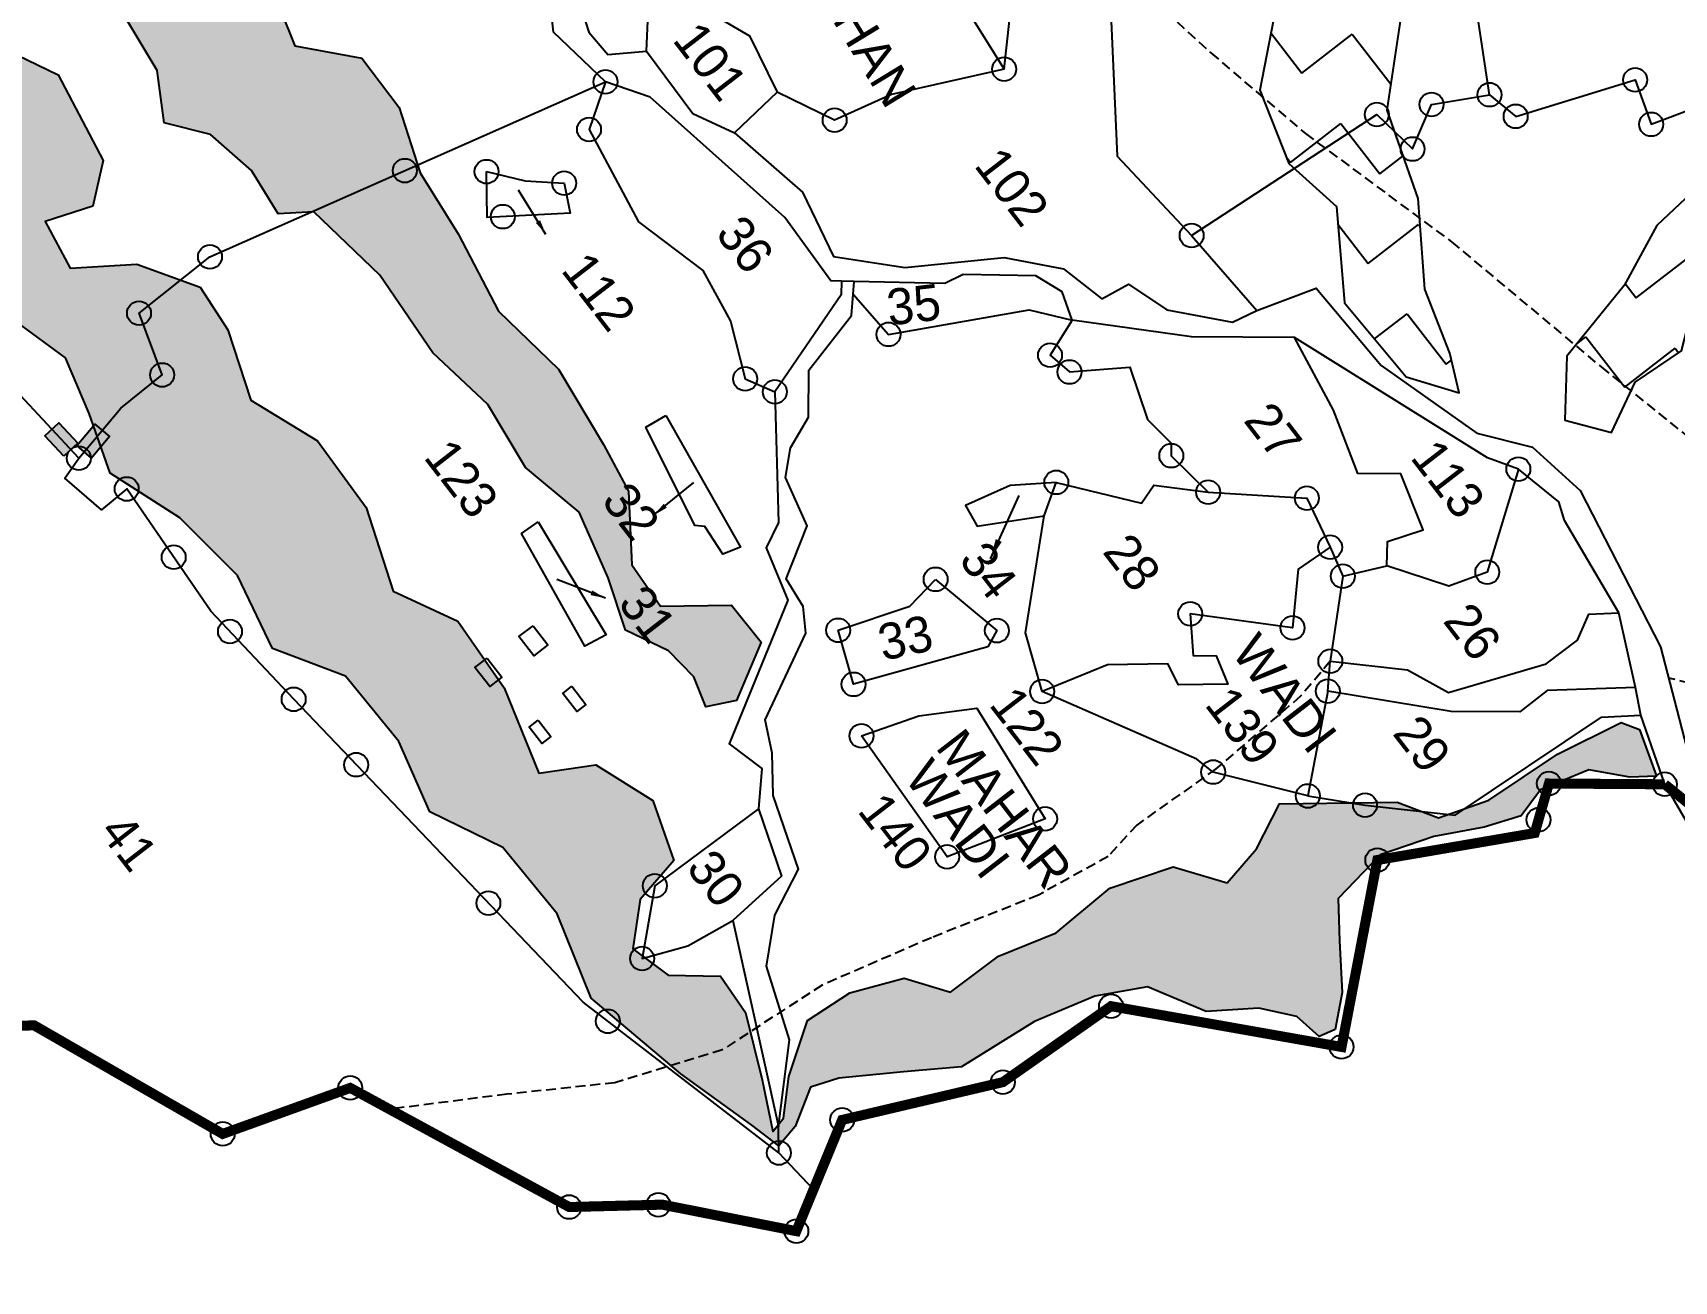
# Model space of a CAD drawing. Header units: metres. Extents: x 301302 to 305413, y 1949275 to 1952168.
# Drawn here: x 303532 to 304364, y 1949875 to 1950507 of the extents above; entities that cross this region are included whole.
import ezdxf

# ---------------------------------------------------------------- set-up
doc = ezdxf.new("R2010")
doc.units = ezdxf.units.M
doc.header["$MEASUREMENT"] = 0
doc.linetypes.add('DASHDOT', pattern=[1, 0.5, -0.25, 0, -0.25])
doc.linetypes.add('DASHED', pattern=[0.75, 0.5, -0.25])
for name, color, linetype in [('LINE_FOOTPATH', 1, 'DASHED'), ('OTHERS', 1, 'Continuous'), ('POLY_HATCH', 12, 'Continuous'), ('POLY_PARCEL', 6, 'Continuous'), ('POLY_WATER', 4, 'Continuous'), ('SYM_ARROW', 1, 'Continuous'), ('SYM_STONE', 1, 'Continuous'), ('TEXT_MAPIN', 7, 'Continuous'), ('TEXT_PARCEL', 7, 'Continuous'), ('V_BOUND_LINE', 7, 'Continuous'), ('V_BOUND_STREAM_LINE', 7, 'DASHDOT')]:
    doc.layers.add(name, color=color, linetype=linetype)
doc.styles.get("Standard").update_dxf_attribs({"font": 'arial.ttf'})
doc.styles.add('TEXT_MAP', font='')
doc.styles.get('TEXT_MAP').set_extended_font_data('Kruti Dev 050')
doc.dimstyles.get("Standard").update_dxf_attribs({"dimtxt": 0.18, "dimasz": 0.18, "dimexe": 0.18, "dimexo": 0.0625, "dimgap": 0.09, "dimtad": 0, "dimtih": 1, "dimtoh": 1, "dimdec": 4, "dimzin": 0, "dimdsep": 46, "dimtxsty": 'Standard', "dimcen": 0.09, "dimadec": 0, "dimazin": 0, "dimtfac": 1, "dimtdec": 4, "dimtofl": 0, "dimtmove": 0, "dimatfit": 3, "dimfxl": 1, "dimtolj": 1, "dimtzin": 0, "dimarcsym": 0})
pattern_1 = [(307.6682, (300771.237, 1951408.114), (45.29126, -5.8275), [32.28976, -32.28976]), (37.6682, (300790.97, 1951382.555), (5.8275, 45.29126), [32.28976, -32.28976])]

# ---------------------------------------------------------------- blocks, each defined once
blk = doc.blocks.new('STONE')
blk.add_circle((0, 0), 0.851)
blk = doc.blocks.new('STONESQUAREFILLED')
blk.add_hatch(color=256).paths.add_polyline_path([(0.696, -0.481), (0.696, 0.481), (-0.696, 0.481), (-0.696, -0.481)])
blk.add_lwpolyline([(-0.696, 0.481), (0.696, 0.481), (0.696, -0.481), (-0.696, -0.481)], close=True)
blk = doc.blocks.new('TEXTARROW')
blk.add_leader([(0.04, -0.01), (8.68, -0.01)], dimstyle='Standard', override={"dimtxt": 2.5, "dimasz": 2.5, "dimexe": 1.25, "dimexo": 0.625, "dimgap": 0.625, "dimtad": 1, "dimtih": 0, "dimtoh": 0, "dimzin": 8, "dimcen": 2.5, "dimtofl": 1})

msp = doc.modelspace()

# ---------------------------------------------------------------- hatches: boundary and pattern name
at = {"layer": 'POLY_HATCH'}
h = msp.add_hatch(dxfattribs=at)
h.set_pattern_fill('ZIGZAG', color=256, scale=10.170004, angle=-52.33181, style=0)
h.set_pattern_definition(pattern_1)
h.paths.add_polyline_path([(302110.67, 1950632.08), (302082.74, 1950647.19), (302064.06, 1950665.92), (302055.78, 1950691.47), (302036.55, 1950695.32), (302008.59, 1950683.97), (301988.89, 1950694.68), (301969.73, 1950720.27), (301955.99, 1950740.41), (301942.7, 1950742.8), (301914.98, 1950728.03), (301887.66, 1950737.68), (301863.81, 1950758.44), (301845.99, 1950783.86), (301826.29, 1950794.57), (301797.6, 1950793.52), (301765.69, 1950804.44), (301733.06, 1950825.66), (301710.51, 1950861.89), (301695.4, 1950897.84), (301694.14, 1950925.2), (301693.2, 1950944.36), (301680.25, 1950949.43), (301656.16, 1950947.11), (301632.75, 1950950.13), (301610.68, 1950979.5), (301594.58, 1951018.3), (301583.75, 1951061.17), (301577.76, 1951099.34), (301591.63, 1951122.7), (301606.39, 1951137.11), (301602.43, 1951153.94), (301589.76, 1951166.46), (301573.03, 1951195.14), (301559.4, 1951221.38), (301560.99, 1951249.73), (301579.32, 1951281.35), (301593.01, 1951303.38), (301594.47, 1951314.75), (301576.79, 1951330.63), (301566, 1951357.87), (301571.88, 1951393.14), (301588.28, 1951425.7), (301587.47, 1951461.84), (301593.59, 1951493.68), (301606.22, 1951523.32), (301620.57, 1951539.82), (301640.2, 1951533.89), (301662.48, 1951516.73), (301678.44, 1951513.99), (301677.74, 1951529.71), (301670.45, 1951552.41), (301671.11, 1951578.84), (301690.85, 1951605.53), (301730.95, 1951621.42), (301770.75, 1951619), (301797.65, 1951611.44), (301813, 1951598.58), (301808.42, 1951578.77), (301810.71, 1951559.44), (301801.02, 1951536.89), (301799.22, 1951522.85), (301814.43, 1951519.52), (301830.91, 1951547.31), (301853.45, 1951590.63), (301889.95, 1951604.94), (301923.71, 1951597.86), (301955.66, 1951571.29), (301975.54, 1951535.41), (301982.04, 1951501.25), (302015.7, 1951488.06), (302048.58, 1951463.41), (302071.47, 1951429.86), (302081.33, 1951400.71), (302106.59, 1951401.52), (302139.43, 1951392.52), (302170.45, 1951364.03), (302190.87, 1951369.55), (302224.29, 1951359.79), (302248.73, 1951338.27), (302259.86, 1951313.72), (302294.89, 1951311.23), (302327.97, 1951298.79), (302352.71, 1951269.08), (302362.89, 1951231.73), (302362.56, 1951207.97), (302343.65, 1951203.62), (302343.94, 1951189.98), (302375.68, 1951177.72), (302395.53, 1951157.48), (302395.92, 1951123.43), (302388.06, 1951093.85), (302373.23, 1951084.21), (302352.6, 1951093), (302343.36, 1951079.23), (302359.19, 1951059.51), (302364.73, 1951039.08), (302364.92, 1951019.33), (302376.77, 1951011), (302397.19, 1950990.01), (302415.22, 1950976.8), (302446.34, 1950980.93), (302476.09, 1950974.37), (302505.46, 1950954.25), (302528.18, 1950945.87), (302562.83, 1950956.35), (302596.08, 1950945.26), (302622.68, 1950919.38), (302639.5, 1950896.81), (302639.45, 1950880.5), (302617.15, 1950860.26), (302616.93, 1950842.61), (302635.81, 1950836.09), (302656.78, 1950829.98), (302676.62, 1950809.74), (302702.97, 1950813.81), (302724.94, 1950831.37), (302748.13, 1950842.65), (302773.49, 1950849.57), (302790.69, 1950867.06), (302794.23, 1950905.36), (302825.49, 1950926.48), (302858.7, 1950931.02), (302892.36, 1950917.83), (302918.24, 1950902.25), (302932.9, 1950884.03), (302969.88, 1950891.49), (303001.42, 1950893.53), (303030.21, 1950874.17), (303050.53, 1950847.07), (303061.39, 1950815.07), (303057.47, 1950789.74), (303068.87, 1950772.63), (303095.5, 1950757.63), (303118.05, 1950721.4), (303136.94, 1950688.36), (303134.35, 1950662.86), (303157.07, 1950654.48), (303180.75, 1950632.38), (303193.12, 1950601.55), (303200.38, 1950567.97), (303209.24, 1950541.67), (303227.27, 1950528.46), (303253.31, 1950540.73), (303279.15, 1950540.79), (303300.05, 1950539.45), (303324.11, 1950557.42), (303349.4, 1950569.1), (303369.3, 1950570.61), (303391.24, 1950550.78), (303412.86, 1950539.14), (303431.12, 1950549.02), (303442.69, 1950559.76), (303435.13, 1950575.02), (303415.84, 1950583.63), (303388.86, 1950595.96), (303360.59, 1950619.33), (303333.75, 1950622.12), (303311.24, 1950616.19), (303296.99, 1950632.31), (303280.13, 1950644.01), (303282.25, 1950681.81), (303291.91, 1950698.12), (303319.89, 1950689.85), (303358.34, 1950664.61), (303388.76, 1950644.47), (303423.68, 1950650.38), (303446.76, 1950631.76), (303482.2, 1950623.7), (303507.07, 1950605.44), (303551.1, 1950610.17), (303579.44, 1950587.39), (303613.48, 1950563.89), (303649.51, 1950537.81), (303664.42, 1950500.56), (303698.37, 1950494.43), (303717.17, 1950469.42), (303727.97, 1950436.18), (303747.17, 1950405.33), (303767.63, 1950366.2), (303798.02, 1950336.8), (303820.91, 1950298.52), (303833.52, 1950274.89), (303835.11, 1950237.62), (303849.79, 1950216.62), (303885.75, 1950217.18), (303900.72, 1950198.45), (303888.24, 1950168.8), (303872.78, 1950165.59), (303866.63, 1950180.86), (303853.85, 1950194.09), (303832.02, 1950204.44), (303823.27, 1950231.05), (303808.42, 1950264.24), (303781.21, 1950286.86), (303762.15, 1950318.85), (303734.24, 1950345.04), (303707.44, 1950384.41), (303673.93, 1950416.53), (303655.83, 1950415.4), (303642.44, 1950437.39), (303621.63, 1950455.72), (303598.08, 1950461.66), (303594.53, 1950488.17), (303578.3, 1950515.17), (303554.42, 1950532.15), (303532.91, 1950531.46), (303507.14, 1950556.21), (303477.28, 1950571.65), (303460.85, 1950556.41), (303463.5, 1950536.38), (303507.9, 1950503.42), (303544.46, 1950485.96), (303567.26, 1950442.48), (303561.99, 1950419.42), (303537.82, 1950411.55), (303550.43, 1950387.91), (303584.26, 1950389.91), (303616.34, 1950378.23), (303630.38, 1950356.73), (303642.02, 1950321.07), (303675.85, 1950300.48), (303700.46, 1950266.61), (303714.15, 1950224.31), (303746.93, 1950209.07), (303770.4, 1950175.35), (303788.01, 1950131.97), (303816.93, 1950136.33), (303845.86, 1950118.12), (303856.45, 1950087.8), (303839.44, 1950067.99), (303835.66, 1950043.01), (303853.64, 1950029.68), (303880.2, 1950029.14), (303892.89, 1950010.71), (303901.26, 1949976.63), (303906.6, 1949950.46), (303912.1, 1949957.28), (303914.8, 1949978.35), (303924.21, 1950006.66), (303945.69, 1950020.68), (303973.27, 1950028.11), (303996.68, 1950021.03), (304021.02, 1950039.31), (304050.33, 1950051.15), (304077.53, 1950073.69), (304109.61, 1950084.6), (304136.93, 1950076.43), (304151.86, 1950093.61), (304163.47, 1950116.43), (304199.43, 1950116.99), (304223.22, 1950117.39), (304244.2, 1950109.46), (304269.65, 1950118.33), (304304.48, 1950141.62), (304336.64, 1950157.73), (304346.03, 1950154.2), (304354.58, 1950130.51), (304341.19, 1950129.93), (304320.26, 1950133.79), (304295.81, 1950123.64), (304286.01, 1950110.43), (304267.33, 1950104.74), (304241.83, 1950099.93), (304214.59, 1950090.71), (304193.23, 1950068.58), (304193.95, 1950047.06), (304195.23, 1950020.84), (304191.68, 1950002.19), (304183.69, 1949998.59), (304172.26, 1950008.75), (304153.12, 1950012.97), (304126.26, 1950011.23), (304096.6, 1950023.75), (304069.96, 1950019.09), (304039.37, 1950006.25), (304002.27, 1949983.25), (303972.99, 1949980.67), (303940.15, 1949977.39), (303925.68, 1949972.89), (303917.93, 1949953.05), (303909.71, 1949943.11), (303896, 1949953.57), (303859.97, 1949979.65), (303814.51, 1950017.95), (303797.4, 1950060.69), (303769.87, 1950094.36), (303732.83, 1950112.46), (303717.13, 1950148.08), (303690.09, 1950181.1), (303653.1, 1950195.15), (303635.27, 1950232.19), (303606.02, 1950261.45), (303570.69, 1950283.97), (303560.1, 1950314.29), (303548.08, 1950342.47), (303523.21, 1950360.74), (303508.71, 1950369.57), (303497.54, 1950395.33), (303492.44, 1950427.83), (303474.14, 1950452.2), (303449.97, 1950466.91), (303422.39, 1950459.47), (303397.2, 1950443.62), (303366.75, 1950454.51), (303333.8, 1950459.35), (303301.43, 1950446.16), (303282.75, 1950440.47), (303259.37, 1950456.81), (303229.77, 1950465.27), (303195.56, 1950455.79), (303177.26, 1950457.58), (303177.04, 1950478.45), (303165.87, 1950504.22), (303140.71, 1950520.21), (303110.52, 1950524.11), (303098.42, 1950547.1), (303086.19, 1950578.21), (303066.25, 1950603.37), (303038.32, 1950620.29), (303019.7, 1950633.12), (303023.57, 1950663.31), (303018.73, 1950688.83), (303005.04, 1950708.55), (302973.05, 1950725.43), (302967.77, 1950747.53), (302964.81, 1950778.6), (302947.94, 1950805.1), (302927.48, 1950821.64), (302897.41, 1950817.42), (302865.89, 1950824.39), (302839.65, 1950813.89), (302811.81, 1950790.86), (302783.03, 1950787.63), (302751.09, 1950777.86), (302727.69, 1950762.36), (302724.9, 1950736.08), (302715.28, 1950733.27), (302697.36, 1950742.54), (302668.32, 1950746.29), (302640.47, 1950723.26), (302625.36, 1950718.27), (302617.96, 1950741.8), (302610.78, 1950771.68), (302587.63, 1950794.36), (302562.36, 1950795.89), (302539.74, 1950804.61), (302526.64, 1950828.88), (302504.83, 1950848.49), (302475.88, 1950857.45), (302450.1, 1950859.62), (302433.03, 1950889.04), (302405.04, 1950910.03), (302381.13, 1950917.75), (302356.7, 1950916.86), (302344.59, 1950939.85), (302327.93, 1950963.42), (302301.48, 1950978.42), (302278.43, 1950983.72), (302267.75, 1951008.84), (302268.4, 1951036.55), (302284.13, 1951055.36), (302291.76, 1951083.32), (302284.76, 1951101.02), (302293.3, 1951122.49), (302299.16, 1951150.11), (302287.05, 1951173.1), (302278.94, 1951200.2), (302268.2, 1951229.38), (302251.19, 1951254.74), (302232.51, 1951249.05), (302211.39, 1951233.25), (302198.78, 1951234.3), (302190.94, 1951254.42), (302177.64, 1951281.62), (302157.23, 1951294.1), (302132.66, 1951292.07), (302110.95, 1951294.29), (302097.26, 1951314.01), (302074.73, 1951327.93), (302044.11, 1951328.41), (302005.92, 1951324.08), (301997.06, 1951336.23), (301991.93, 1951359.48), (301977.43, 1951390.88), (301948.88, 1951416.57), (301934.35, 1951416.14), (301918.94, 1951431.44), (301899.74, 1951439.72), (301877.71, 1951430.41), (301862.79, 1951445.07), (301838.6, 1951473.1), (301811.1, 1951493.44), (301778.4, 1951491.3), (301761.1, 1951514.38), (301737.57, 1951529.58), (301713.55, 1951522.85), (301701.74, 1951502.95), (301693.76, 1951476.77), (301673.92, 1951439.38), (301656.06, 1951422), (301644.19, 1951406.17), (301650.37, 1951400.16), (301669.75, 1951402.29), (301684.54, 1951395.74), (301683.5, 1951383.14), (301668.19, 1951358.48), (301656.15, 1951332.25), (301668.31, 1951305.2), (301682.06, 1951281.42), (301673.11, 1951265.79), (301660.63, 1951236.13), (301667.95, 1951207.39), (301683.59, 1951175.84), (301720.99, 1951155.95), (301732.89, 1951135.89), (301739.1, 1951093.97), (301754.22, 1951053.8), (301780.7, 1951025.48), (301790.99, 1951015.47), (301808.65, 1951013.19), (301820.29, 1951000.1), (301825.83, 1950971.01), (301837.67, 1950932.43), (301857.61, 1950907.27), (301879.21, 1950890.58), (301898.29, 1950867.85), (301917.03, 1950869.48), (301936, 1950877.45), (301945.62, 1950857.67), (301965.12, 1950829.1), (301990.78, 1950812.46), (302016.7, 1950811.43), (302047.17, 1950809.81), (302054.98, 1950803.01), (302056.99, 1950782.48), (302067.87, 1950754.44), (302087.54, 1950736.26), (302110.48, 1950739.09), (302120.8, 1950738.33), (302127.68, 1950728.76), (302124.2, 1950710.68), (302124.35, 1950689.24), (302126.42, 1950664.66), (302138.46, 1950645.73)])
h = msp.add_hatch(dxfattribs=at)
h.set_pattern_fill('ZIGZAG', color=256, scale=10.170004, angle=-52.33181, style=0)
h.set_pattern_definition(pattern_1)
h.paths.add_polyline_path([(304897.13, 1950967.93), (304886.35, 1950972.96), (304848.81, 1950981.67), (304842.61, 1951028.49), (304822.19, 1951028.93), (304798.37, 1951009.72), (304768.5, 1950994.07), (304731.79, 1950983.03), (304678.97, 1950969.42), (304631.06, 1950957.97), (304602.74, 1950925.4), (304564.54, 1950909.9), (304525.86, 1950890.75), (304477.68, 1950862.61), (304435.87, 1950826.21), (304423.43, 1950794.38), (304387.28, 1950780.47), (304352.45, 1950747.82), (304334.44, 1950723.21), (304299.75, 1950698.9), (304284.13, 1950671.19), (304243.86, 1950654.1), (304211.09, 1950623.04), (304204.6, 1950594.15), (304188.51, 1950562.79), (304161.65, 1950519.82), (304153.53, 1950478.14), (304168.27, 1950440.94), (304192.42, 1950419.23), (304196.39, 1950370.42), (304227.81, 1950332.91), (304254.63, 1950324.8), (304249.78, 1950344.94), (304237.2, 1950377.22), (304233.79, 1950423.17), (304218.16, 1950467.93), (304225.16, 1950515.33), (304240.92, 1950551.37), (304268.87, 1950573.77), (304299.16, 1950578.21), (304305.83, 1950594.07), (304319.72, 1950615.5), (304342.89, 1950644.09), (304384.18, 1950661.97), (304388.8, 1950676.24), (304403.39, 1950703.15), (304427.91, 1950727.85), (304454.45, 1950739.28), (304465.06, 1950771.35), (304492.68, 1950798.43), (304522.73, 1950801.05), (304548.15, 1950818.2), (304581.11, 1950836.23), (304621.24, 1950844.98), (304630.58, 1950874.42), (304654.17, 1950891.81), (304686.75, 1950899.67), (304720.18, 1950921.36), (304758.81, 1950925.66), (304794.77, 1950916.36), (304809.41, 1950921.9), (304828.55, 1950940.79), (304855.79, 1950957.71), (304891.1, 1950957.79)])
h = msp.add_hatch(dxfattribs=at)
h.set_pattern_fill('ZIGZAG', color=256, scale=10.170004, angle=-52.33181, style=0)
h.set_pattern_definition(pattern_1)
h.paths.add_polyline_path([(304440.19, 1950500.69), (304414.01, 1950481.89), (304392.19, 1950453.8), (304383.66, 1950436.68), (304354.83, 1950409.5), (304338.27, 1950379.16), (304309.12, 1950343.31), (304308.14, 1950310.94), (304331.9, 1950304.7), (304343.87, 1950330.1), (304367.31, 1950346.08), (304375.2, 1950376.76), (304401.39, 1950401.9), (304420.52, 1950408.94), (304430.81, 1950427.42), (304445.21, 1950453.29), (304466.01, 1950467.24)])

# ---------------------------------------------------------------- linework, layer by layer
at = {"layer": 'LINE_FOOTPATH', "ltscale": 10}
for points in [[(303871.33, 1950611.8), (303915.89, 1950593.83), (303965.55, 1950566.54), (303999.33, 1950556.66), (304049.16, 1950552.19), (304083.99, 1950538.23), (304128.72, 1950497.01), (304176.65, 1950456.15), (304250.74, 1950401.29), (304326.5, 1950337.93), (304417.53, 1950264.73), (304501.75, 1950196.73), (304583.33, 1950105.06), (304678.02, 1950008.15), (304779.31, 1949913.53), (304853.36, 1949846.07), (304912.99, 1949782.83), (304981.16, 1949724.79), (305067.98, 1949652.52), (305115.63, 1949615.64), (305147.29, 1949584.19)], [(304189.28, 1950188.76), (304174.18, 1950170.99), (304131.28, 1950134.19), (304091.11, 1950105.75), (304076.61, 1950089.78), (304041.32, 1950070.26), (303987.07, 1950048.63), (303931.7, 1950024.65), (303881, 1949991.76), (303826.57, 1949975.14), (303771.86, 1949969.34), (303712.3, 1949961.75)], [(304556.3, 1950135.44), (304473.48, 1950153.39), (304360.76, 1950180.21)]]:
    msp.add_lwpolyline(points, dxfattribs=at)
at = {"layer": 'OTHERS'}
for points in [[(303785.16, 1950206.74), (303792.68, 1950197), (303785.5, 1950191.46), (303777.98, 1950201.2)], [(303761.8, 1950190.35), (303769.33, 1950180.61), (303763.18, 1950175.86), (303755.65, 1950185.6)], [(303804.77, 1950176.04), (303811.9, 1950166.81), (303807.28, 1950163.24), (303800.15, 1950172.48)], [(303787.78, 1950158.83), (303794.11, 1950150.62), (303789.5, 1950147.06), (303783.16, 1950155.27)]]:
    msp.add_lwpolyline(points, close=True, dxfattribs=at)
at = {"layer": 'POLY_HATCH'}
for points in [[(303649.51, 1950537.81), (303664.42, 1950500.56), (303698.37, 1950494.43), (303717.17, 1950469.42), (303727.97, 1950436.18), (303747.17, 1950405.33), (303767.63, 1950366.2), (303798.02, 1950336.8), (303820.91, 1950298.52), (303833.52, 1950274.89), (303835.11, 1950237.62), (303849.79, 1950216.62), (303885.75, 1950217.18), (303900.72, 1950198.45), (303888.24, 1950168.8), (303872.78, 1950165.59), (303866.63, 1950180.86), (303853.85, 1950194.09), (303832.02, 1950204.44), (303823.27, 1950231.05), (303808.42, 1950264.24), (303781.21, 1950286.86), (303762.15, 1950318.85), (303734.24, 1950345.04), (303707.44, 1950384.41), (303673.93, 1950416.53), (303655.83, 1950415.4), (303642.44, 1950437.39), (303621.63, 1950455.72), (303598.08, 1950461.66), (303594.53, 1950488.17), (303578.3, 1950515.17)], [(304161.65, 1950519.82), (304153.53, 1950478.14), (304168.27, 1950440.94), (304192.42, 1950419.23), (304196.39, 1950370.42), (304227.81, 1950332.91), (304254.63, 1950324.8), (304249.78, 1950344.94), (304237.2, 1950377.22), (304233.79, 1950423.17), (304218.16, 1950467.93), (304225.16, 1950515.33)], [(303507.9, 1950503.42), (303544.46, 1950485.96), (303567.26, 1950442.48), (303561.99, 1950419.42), (303537.82, 1950411.55), (303550.43, 1950387.91), (303584.26, 1950389.91), (303616.34, 1950378.23), (303630.38, 1950356.73), (303642.02, 1950321.07), (303675.85, 1950300.48), (303700.46, 1950266.61), (303714.15, 1950224.31), (303746.93, 1950209.07), (303770.4, 1950175.35), (303788.01, 1950131.97), (303816.93, 1950136.33), (303845.86, 1950118.12), (303856.45, 1950087.8), (303839.44, 1950067.99), (303835.66, 1950043.01), (303853.64, 1950029.68), (303880.2, 1950029.14), (303892.89, 1950010.71), (303901.26, 1949976.63), (303906.6, 1949950.46), (303912.1, 1949957.28), (303914.8, 1949978.35), (303924.21, 1950006.66), (303945.69, 1950020.68), (303973.27, 1950028.11), (303996.68, 1950021.03), (304021.02, 1950039.31), (304050.33, 1950051.15), (304077.53, 1950073.69), (304109.61, 1950084.6), (304136.93, 1950076.43), (304151.86, 1950093.61), (304163.47, 1950116.43), (304199.43, 1950116.99), (304223.22, 1950117.39), (304244.2, 1950109.46), (304269.65, 1950118.33), (304304.48, 1950141.62), (304336.64, 1950157.73), (304346.03, 1950154.2), (304354.58, 1950130.51), (304341.19, 1950129.93), (304320.26, 1950133.79), (304295.81, 1950123.64), (304286.01, 1950110.43), (304267.33, 1950104.74), (304241.83, 1950099.93), (304214.59, 1950090.71), (304193.23, 1950068.58), (304193.95, 1950047.06), (304195.23, 1950020.84), (304191.68, 1950002.19), (304183.69, 1949998.59), (304172.26, 1950008.75), (304153.12, 1950012.97), (304126.26, 1950011.23), (304096.6, 1950023.75), (304069.96, 1950019.09), (304039.37, 1950006.25), (304002.27, 1949983.25), (303972.99, 1949980.67), (303940.15, 1949977.39), (303925.68, 1949972.89), (303917.93, 1949953.05), (303909.71, 1949943.11), (303896, 1949953.57), (303859.97, 1949979.65), (303814.51, 1950017.95), (303797.4, 1950060.69), (303769.87, 1950094.36), (303732.83, 1950112.46), (303717.13, 1950148.08), (303690.09, 1950181.1), (303653.1, 1950195.15), (303635.27, 1950232.19), (303606.02, 1950261.45), (303570.69, 1950283.97), (303560.1, 1950314.29), (303548.08, 1950342.47), (303523.21, 1950360.74)]]:
    msp.add_lwpolyline(points, dxfattribs=at)
msp.add_lwpolyline([(304440.19, 1950500.69), (304414.01, 1950481.89), (304392.19, 1950453.8), (304383.66, 1950436.68), (304354.83, 1950409.5), (304338.27, 1950379.16), (304309.12, 1950343.31), (304308.14, 1950310.94), (304331.9, 1950304.7), (304343.87, 1950330.1), (304367.31, 1950346.08), (304375.2, 1950376.76), (304401.39, 1950401.9), (304420.52, 1950408.94), (304430.81, 1950427.42), (304445.21, 1950453.29), (304466.01, 1950467.24)], close=True, dxfattribs=at)
at = {"layer": 'POLY_PARCEL'}
for points in [[(303932.78, 1950643.52), (303977.72, 1950562.98), (304023.96, 1950488.8)], [(303858.43, 1950591.72), (303877.91, 1950569.06), (303874, 1950550.16), (303865.19, 1950548.32), (303865.29, 1950522.93), (303894.79, 1950505.69), (303908.79, 1950477.13)], [(303842.66, 1950497.93), (303843.51, 1950517.2), (303830.47, 1950527.24), (303807.3, 1950583.95)], [(304023.96, 1950488.8), (304026.59, 1950513.42), (304041.85, 1950544.26), (304077.86, 1950520.65), (304081.15, 1950444.7), (304118.98, 1950404.45)], [(304269.99, 1950475.84), (304263.36, 1950519.44)], [(304023.96, 1950488.8), (303966.81, 1950475.89), (303938, 1950462.91), (303908.79, 1950477.13)], [(303554.84, 1950291.59), (303576.21, 1950316.94), (303597.09, 1950333.81), (303585.36, 1950365.11), (303621.34, 1950393.65), (303821.83, 1950482.36)], [(303821.83, 1950482.36), (303813.49, 1950458.19), (303838.62, 1950411.43), (303871.19, 1950386.76), (303885.18, 1950361.03), (303892.68, 1950331.82), (303907.68, 1950325.27)], [(303908.79, 1950477.13), (303887.3, 1950456.48)], [(304269.99, 1950475.84), (304283.24, 1950464.87), (304343.82, 1950483.34), (304351.94, 1950460.82), (304399.59, 1950478.81), (304404.8, 1950444.06), (304416.76, 1950426.41), (304433.24, 1950429.38), (304437.16, 1950384.59), (304475.98, 1950352.47), (304490.16, 1950241.15)], [(304118.98, 1950404.45), (304212.88, 1950465.78), (304231, 1950448.32), (304240.58, 1950470.92), (304269.99, 1950475.84)], [(303554.84, 1950291.59), (303511.4, 1950338.09), (303466.97, 1950424.38), (303450.68, 1950430.8)], [(304118.98, 1950404.45), (304152.1, 1950366.45)], [(303947.46, 1950374.76), (303965.28, 1950354.39), (304036.59, 1950366.78), (304058.44, 1950361.57)], [(304058.44, 1950361.57), (304047.19, 1950343.8), (304057.06, 1950335.32), (304087.61, 1950337.71), (304096.61, 1950311.19), (304108.62, 1950299.26), (304108.67, 1950292.91), (304127.33, 1950274.36)], [(304217.91, 1950237.01), (304218.34, 1950249.34), (304236.4, 1950255.36), (304225.04, 1950283.63), (304203.17, 1950283.87), (304190.86, 1950316), (304171.08, 1950352.74)], [(303909.77, 1949939.57), (303810.54, 1950015.91), (303663.77, 1950169.46), (303621.8, 1950214.07), (303579.12, 1950276.04), (303566.34, 1950265.52), (303547.71, 1950281.56), (303554.84, 1950291.59)], [(304284.6, 1950286.11), (304268.85, 1950233.85), (304249.29, 1950226.82), (304217.91, 1950237.01)], [(304050.37, 1950279.39), (304026.97, 1950277.86), (304004.27, 1950267.6), (304010.23, 1950257.27), (304044.21, 1950262.48)], [(304044.21, 1950262.48), (304050.37, 1950279.39)], [(304050.37, 1950279.39), (304093.6, 1950268.79), (304099.79, 1950278.01), (304127.33, 1950274.36)], [(304127.33, 1950274.36), (304177.36, 1950271.35), (304189.16, 1950246.49)], [(304043.17, 1950173.38), (304034.69, 1950203.15), (304044.21, 1950262.48)], [(304189.16, 1950246.49), (304173.03, 1950235.32), (304170.14, 1950205.66), (304118.28, 1950212.82), (304119.67, 1950191.7), (304131.48, 1950191.54), (304137.37, 1950177.13), (304112.3, 1950176.73), (304106.84, 1950187.45), (304076.28, 1950186.85), (304043.17, 1950173.38)], [(304189.16, 1950246.49), (304195.64, 1950231.82)], [(304195.64, 1950231.82), (304217.91, 1950237.01)], [(304195.64, 1950231.82), (304189.28, 1950188.76)], [(304177.89, 1950120.47), (304129.85, 1950132.6), (304121.65, 1950139.1), (304043.17, 1950173.38)], [(304187.96, 1950173.58), (304177.89, 1950120.47)], [(304177.89, 1950120.47), (304206.87, 1950115.81), (304252.55, 1950110.71), (304326.77, 1950160.38), (304346.71, 1950161.43)], [(303899.34, 1950113.94), (303846.82, 1950074.98), (303840.39, 1950038.09), (303863.6, 1950044.58), (303886.34, 1950057.41)], [(303909.77, 1949939.57), (303909.56, 1949952.98)], [(303927.25, 1949920.97), (303909.77, 1949939.57)]]:
    msp.add_lwpolyline(points, dxfattribs=at)
for points in [[(303761.56, 1950436.84), (303781.06, 1950432.18), (303800.88, 1950430.97), (303803.86, 1950415.84), (303761.94, 1950413.62)], [(303852.42, 1950313.24), (303890.21, 1950246.57), (303881.24, 1950243.06), (303872.26, 1950257.09), (303867.17, 1950257.59), (303842.33, 1950307.3)], [(303787.67, 1950259.47), (303822.26, 1950202.21), (303811.29, 1950196.33), (303779.18, 1950253.47)], [(303989.2, 1950230.25), (304020.28, 1950204.26), (304015.58, 1950196.09), (303947.61, 1950177.05), (303939.77, 1950204.42), (303976.1, 1950216.57)], [(303951.59, 1950150.91), (303980.71, 1950161.05), (304010.12, 1950164.94), (304044.67, 1950108.85), (303994.99, 1950089.65)]]:
    msp.add_lwpolyline(points, close=True, dxfattribs=at)
at = {"layer": 'POLY_WATER'}
for points in [[(303660.71, 1950741.06), (303652.12, 1950722.06), (303666.57, 1950713.38), (303673.67, 1950697.86), (303732.11, 1950655.27), (303757.58, 1950621.17), (303776.91, 1950577.15), (303799.73, 1950550.19), (303813.41, 1950507.55), (303822.99, 1950496.26), (303842.66, 1950497.93)], [(303821.83, 1950482.36), (303795.4, 1950507.45), (303791.82, 1950541.69), (303771.6, 1950570.44), (303745.29, 1950618.79), (303739.07, 1950624.75)], [(303842.66, 1950497.93), (303866.19, 1950466.35), (303887.3, 1950456.48)], [(303941.4, 1950381.4), (303936.07, 1950381.53), (303912.77, 1950413.55), (303844.43, 1950474.65), (303821.83, 1950482.36)], [(303887.3, 1950456.48), (303921.72, 1950426.4), (303937.34, 1950393.89), (303973.59, 1950388.23), (304023.87, 1950393.41), (304053.94, 1950387.58), (304073.4, 1950372.41), (304086.99, 1950379.74), (304106.42, 1950366.84), (304139.67, 1950360.6), (304152.1, 1950366.45)], [(303941.4, 1950381.4), (303941.35, 1950374.48), (303907.68, 1950325.27)], [(303947.96, 1950381.24), (303941.4, 1950381.4)], [(303947.46, 1950374.76), (303947.96, 1950381.24)], [(304058.44, 1950361.57), (304053.27, 1950375.94), (304039.96, 1950384.03), (304003.08, 1950384.66), (303993.89, 1950380.11), (303947.96, 1950381.24)], [(304152.1, 1950366.45), (304182.1, 1950377.82), (304215.01, 1950338.53), (304263.5, 1950304.37), (304291.77, 1950297.15), (304315.88, 1950275.21), (304356.65, 1950195.99), (304375.78, 1950122.47), (304419.17, 1950038.36), (304436.57, 1950014.71), (304447.17, 1950008.8), (304459.25, 1949968.96), (304462.95, 1949911.71), (304471.01, 1949873.37), (304487.7, 1949836.5), (304543.08, 1949772.58)], [(303909.56, 1949952.98), (303915.19, 1949996.92), (303903.53, 1950034.15), (303907.72, 1950060.12), (303919.63, 1950083.37), (303906.84, 1950120.75), (303906.41, 1950142.13), (303902.81, 1950159.02), (303923.43, 1950203.04), (303921.98, 1950216.48), (303913.41, 1950230.56), (303924.05, 1950257.42), (303913.07, 1950281.89), (303915.56, 1950296.84), (303924.75, 1950312.37), (303924.93, 1950336.26), (303946.63, 1950364), (303947.46, 1950374.76)], [(304171.08, 1950352.74), (304118.86, 1950353.12), (304058.44, 1950361.57)], [(304284.6, 1950286.11), (304268.95, 1950291.81), (304171.08, 1950352.74)], [(303907.68, 1950325.27), (303909.56, 1950259), (303903.32, 1950246.27), (303914.34, 1950219.77), (303884.56, 1950146.97), (303901.11, 1950134.46), (303899.34, 1950113.94)], [(304335.5, 1950213.23), (304308.04, 1950260.13), (304305.09, 1950269.44), (304284.6, 1950286.11)], [(304189.28, 1950188.76), (304228.48, 1950184.32), (304249.25, 1950172.86), (304298.72, 1950187.45), (304314.66, 1950199.48), (304320.41, 1950212.52), (304335.5, 1950213.23)], [(304344.05, 1950175.47), (304335.5, 1950213.23)], [(304187.96, 1950173.58), (304189.28, 1950188.76)], [(304344.05, 1950175.47), (304299.18, 1950173.92), (304285.28, 1950163.19), (304250.53, 1950163.3), (304187.96, 1950173.58)], [(304346.71, 1950161.43), (304344.05, 1950175.47)], [(304358.8, 1950126.4), (304346.71, 1950161.43)], [(304820.22, 1949275.01), (304744.91, 1949301.64), (304704.85, 1949367.06), (304634.81, 1949449.74), (304554.4, 1949550.98), (304520.6, 1949585.63), (304488.45, 1949598.39), (304531.52, 1949763.02), (304483.69, 1949824.99), (304461.47, 1949868.02), (304452.63, 1949913.46), (304450.91, 1949967.23), (304441.17, 1950000.68), (304430.36, 1950003.36), (304358.8, 1950126.4)], [(303899.34, 1950113.94), (303911.11, 1950079.86), (303886.34, 1950057.41)], [(303886.34, 1950057.41), (303909.56, 1949952.98)]]:
    msp.add_lwpolyline(points, dxfattribs=at)
at = {"layer": 'V_BOUND_LINE', "const_width": 5.09}
for points in [[(304358.8, 1950126.4), (304300.1, 1950126.78), (304292.89, 1950101.69), (304213.11, 1950088), (304194.98, 1949993.29), (304078.11, 1950013.95), (304023.3, 1949975.46), (303941.81, 1949956.31), (303927.25, 1949920.97)], [(303927.25, 1949920.97), (303918.59, 1949899.95), (303850.69, 1949913.37), (303803.44, 1949912.17), (303692.46, 1949972.54), (303627.78, 1949949.22), (303532.13, 1950004.27), (303501.28, 1950002.93), (303441.79, 1950012.29), (303416.24, 1950002.91), (303350.27, 1950026.78)]]:
    msp.add_lwpolyline(points, dxfattribs=at)
at = {"layer": 'V_BOUND_STREAM_LINE', "ltscale": 10, "const_width": 5.09}
msp.add_lwpolyline([(304358.8, 1950126.4), (304372.13, 1950115.57), (304418.49, 1950031.7), (304443.88, 1950002.46), (304456.15, 1949967.7), (304457.27, 1949915.63), (304468.32, 1949859.98), (304500.1, 1949813.18), (304536.57, 1949766.93), (304523.38, 1949708.93), (304504.69, 1949650.77), (304492.58, 1949601.28), (304525.73, 1949583.15), (304563.34, 1949548), (304625.29, 1949468.75), (304688.91, 1949391.3), (304719.66, 1949354.44), (304748.96, 1949306.23), (304792.55, 1949288.48), (304798.6, 1949295.09)], dxfattribs=at)

# ---------------------------------------------------------------- block references
at = {"layer": 'SYM_ARROW'}
for p, xscale, yscale, zscale, rotation in [((303791.67, 1950404.94), 3.051001310413501, 3.051001310413501, 3.051001310413501, 121.7108516349591), ((303846.13, 1950262.64), 3.051001310413501, 3.051001310413501, 3.051001310413501, 39.26123422948479), ((304016.88, 1950240.58), 4.068001747218001, 4.068001747218001, 4.068001747218001, 65.41699525673887), ((303821.91, 1950220.62), 3.0510013104135, 3.0510013104135, 3.0510013104135, 158.9092724202024)]:
    msp.add_blockref('TEXTARROW', p, dxfattribs=dict(at, xscale=xscale, yscale=yscale, zscale=zscale, rotation=rotation))
at = {"layer": 'SYM_STONE'}
for name, p, xscale, yscale, zscale, rotation in [('STONE', (304023.96, 1950488.8), 7.119003057631502, 7.119003057631502, 7.119003057631502, 307.6681860619397), ('STONE', (303821.83, 1950482.36), 7.119003057631502, 7.119003057631502, 7.119003057631502, 307.6681860619397), ('STONE', (304343.82, 1950483.34), 7.119003057631502, 7.119003057631502, 7.119003057631502, 307.6681860619397), ('STONE', (304240.58, 1950470.92), 7.119003057631502, 7.119003057631502, 7.119003057631502, 307.6681860619397), ('STONE', (304269.99, 1950475.84), 7.119003057631502, 7.119003057631502, 7.119003057631502, 307.6681860619397), ('STONE', (303938, 1950462.91), 7.119003057631502, 7.119003057631502, 7.119003057631502, 307.6681860619397), ('STONE', (304212.88, 1950465.78), 7.119003057631502, 7.119003057631502, 7.119003057631502, 307.6681860619397), ('STONE', (304283.24, 1950464.87), 7.119003057631502, 7.119003057631502, 7.119003057631502, 307.6681860619397), ('STONE', (304351.94, 1950460.82), 7.119003057631502, 7.119003057631502, 7.119003057631502, 307.6681860619397), ('STONE', (303813.49, 1950458.19), 7.119003057631502, 7.119003057631502, 7.119003057631502, 307.6681860619397), ('STONE', (304231, 1950448.32), 7.119003057631502, 7.119003057631502, 7.119003057631502, 307.6681860619397), ('STONE', (303720.14, 1950437.36), 7.119003057631502, 7.119003057631502, 7.119003057631502, 307.6681860619397), ('STONE', (303761.56, 1950436.84), 7.119003057631502, 7.119003057631502, 7.119003057631502, 307.6681860619397), ('STONE', (303800.88, 1950430.97), 7.119003057631502, 7.119003057631502, 7.119003057631502, 307.6681860619397), ('STONE', (303769.75, 1950414.03), 7.119003057631502, 7.119003057631502, 7.119003057631502, 307.6681860619397), ('STONE', (304118.98, 1950404.45), 7.119003057631502, 7.119003057631502, 7.119003057631502, 307.6681860619397), ('STONE', (303621.34, 1950393.65), 7.119003057631502, 7.119003057631502, 7.119003057631502, 307.6681860619397), ('STONE', (303585.36, 1950365.11), 7.119003057631502, 7.119003057631502, 7.119003057631502, 307.6681860619397), ('STONE', (303965.28, 1950354.39), 7.119003057631502, 7.119003057631502, 7.119003057631502, 307.6681860619397), ('STONE', (304047.19, 1950343.8), 7.119003057631502, 7.119003057631502, 7.119003057631502, 307.6681860619397), ('STONE', (304057.06, 1950335.32), 7.119003057631502, 7.119003057631502, 7.119003057631502, 307.6681860619397), ('STONE', (303597.09, 1950333.81), 7.119003057631502, 7.119003057631502, 7.119003057631502, 307.6681860619397), ('STONE', (303892.68, 1950331.82), 7.119003057631502, 7.119003057631502, 7.119003057631502, 307.6681860619397), ('STONE', (303907.68, 1950325.27), 7.119003057631502, 7.119003057631502, 7.119003057631502, 307.6681860619397), ('STONESQUAREFILLED', (303545.95, 1950301.11), 10.170004368045, 10.170004368045, 10.170004368045, 133.0510227503651), ('STONESQUAREFILLED', (303562.17, 1950300.29), 10.170004368045, 10.170004368045, 10.170004368045, 49.86295405467042), ('STONE', (303554.84, 1950291.59), 7.119003057631502, 7.119003057631502, 7.119003057631502, 307.6681860619397), ('STONE', (304108.67, 1950292.91), 7.119003057631502, 7.119003057631502, 7.119003057631502, 307.6681860619397), ('STONE', (304284.6, 1950286.11), 7.119003057631502, 7.119003057631502, 7.119003057631502, 307.6681860619397), ('STONE', (304050.37, 1950279.39), 7.119003057631502, 7.119003057631502, 7.119003057631502, 307.6681860619397), ('STONE', (303579.12, 1950276.04), 7.119003057631502, 7.119003057631502, 7.119003057631502, 307.6681860619397), ('STONE', (304127.33, 1950274.36), 7.119003057631502, 7.119003057631502, 7.119003057631502, 307.6681860619397), ('STONE', (304177.36, 1950271.35), 7.119003057631502, 7.119003057631502, 7.119003057631502, 307.6681860619397), ('STONE', (304189.16, 1950246.49), 7.119003057631502, 7.119003057631502, 7.119003057631502, 307.6681860619397), ('STONE', (303602.95, 1950241.43), 7.119003057631502, 7.119003057631502, 7.119003057631502, 307.6681860619397), ('STONE', (303989.2, 1950230.25), 7.119003057631502, 7.119003057631502, 7.119003057631502, 307.6681860619397), ('STONE', (304195.64, 1950231.82), 7.119003057631502, 7.119003057631502, 7.119003057631502, 307.6681860619397), ('STONE', (304268.85, 1950233.85), 7.119003057631502, 7.119003057631502, 7.119003057631502, 307.6681860619397), ('STONE', (304118.28, 1950212.82), 7.119003057631502, 7.119003057631502, 7.119003057631502, 307.6681860619397), ('STONE', (303631.47, 1950203.78), 7.119003057631502, 7.119003057631502, 7.119003057631502, 307.6681860619397), ('STONE', (303939.77, 1950204.42), 7.119003057631502, 7.119003057631502, 7.119003057631502, 307.6681860619397), ('STONE', (304020.28, 1950204.26), 7.119003057631502, 7.119003057631502, 7.119003057631502, 307.6681860619397), ('STONE', (304170.14, 1950205.66), 7.119003057631502, 7.119003057631502, 7.119003057631502, 307.6681860619397), ('STONE', (304189.28, 1950188.76), 7.119003057631502, 7.119003057631502, 7.119003057631502, 307.6681860619397), ('STONE', (303947.61, 1950177.05), 7.119003057631502, 7.119003057631502, 7.119003057631502, 307.6681860619397), ('STONE', (303663.77, 1950169.46), 7.119003057631502, 7.119003057631502, 7.119003057631502, 307.6681860619397), ('STONE', (304043.17, 1950173.38), 7.119003057631502, 7.119003057631502, 7.119003057631502, 307.6681860619397), ('STONE', (304187.96, 1950173.58), 7.119003057631502, 7.119003057631502, 7.119003057631502, 307.6681860619397), ('STONE', (303951.59, 1950150.91), 7.119003057631502, 7.119003057631502, 7.119003057631502, 307.6681860619397), ('STONE', (303695.45, 1950136.32), 7.119003057631502, 7.119003057631502, 7.119003057631502, 307.6681860619397), ('STONE', (304129.85, 1950132.6), 7.119003057631502, 7.119003057631502, 7.119003057631502, 307.6681860619397), ('STONE', (304300.1, 1950126.78), 7.119003057631502, 7.119003057631502, 7.119003057631502, 307.6681860619397), ('STONE', (304177.89, 1950120.47), 7.119003057631502, 7.119003057631502, 7.119003057631502, 307.6681860619397), ('STONE', (304358.8, 1950126.4), 7.119003057631502, 7.119003057631502, 7.119003057631502, 307.6681860619397), ('STONE', (304206.87, 1950115.81), 7.119003057631502, 7.119003057631502, 7.119003057631502, 307.6681860619397), ('STONE', (304044.67, 1950108.85), 7.119003057631502, 7.119003057631502, 7.119003057631502, 307.6681860619397), ('STONE', (304294.83, 1950108.45), 7.119003057631502, 7.119003057631502, 7.119003057631502, 307.6681860619397), ('STONE', (303994.99, 1950089.65), 7.119003057631502, 7.119003057631502, 7.119003057631502, 307.6681860619397), ('STONE', (304213.11, 1950088), 7.119003057631502, 7.119003057631502, 7.119003057631502, 307.6681860619397), ('STONE', (303846.82, 1950074.98), 7.119003057631502, 7.119003057631502, 7.119003057631502, 307.6681860619397), ('STONE', (303762.47, 1950066.21), 7.119003057631502, 7.119003057631502, 7.119003057631502, 307.6681860619397), ('STONE', (303840.39, 1950038.09), 7.119003057631502, 7.119003057631502, 7.119003057631502, 307.6681860619397), ('STONE', (304078.11, 1950013.95), 7.119003057631502, 7.119003057631502, 7.119003057631502, 307.6681860619397), ('STONE', (303823.04, 1950006.29), 7.119003057631502, 7.119003057631502, 7.119003057631502, 307.6681860619397), ('STONE', (304194.98, 1949993.29), 7.119003057631502, 7.119003057631502, 7.119003057631502, 307.6681860619397), ('STONE', (303692.46, 1949972.54), 7.119003057631502, 7.119003057631502, 7.119003057631502, 307.6681860619397), ('STONE', (304023.3, 1949975.46), 7.119003057631502, 7.119003057631502, 7.119003057631502, 307.6681860619397), ('STONE', (303941.81, 1949956.31), 7.119003057631502, 7.119003057631502, 7.119003057631502, 307.6681860619397), ('STONE', (303627.78, 1949949.22), 7.119003057631502, 7.119003057631502, 7.119003057631502, 307.6681860619397), ('STONE', (303909.77, 1949939.57), 7.119003057631502, 7.119003057631502, 7.119003057631502, 307.6681860619397), ('STONE', (303803.44, 1949912.17), 7.119003057631502, 7.119003057631502, 7.119003057631502, 307.6681860619397), ('STONE', (303848.64, 1949913.32), 7.119003057631502, 7.119003057631502, 7.119003057631502, 307.6681860619397), ('STONE', (303918.59, 1949899.95), 7.119003057631502, 7.119003057631502, 7.119003057631502, 307.6681860619397)]:
    msp.add_blockref(name, p, dxfattribs=dict(at, xscale=xscale, yscale=yscale, zscale=zscale, rotation=rotation))

# ---------------------------------------------------------------- texts
at = {"layer": 'TEXT_MAPIN', "ltscale": 10}
msp.add_text('GAVTHAN', height=18.306, rotation=301.33279, dxfattribs=at).set_placement((303900.38, 1950573.24))
at = {"layer": 'TEXT_MAPIN'}
for s, p in [('WADI', (304138.52, 1950193.24)), ('MAHAR', (303988.68, 1950145.04)), ('WADI', (303972.76, 1950129.62))]:
    msp.add_text(s, height=18.306, rotation=307.66819, dxfattribs=at).set_placement(p)
at = {"layer": 'TEXT_PARCEL', "style": 'TEXT_MAP'}
for s, rotation, p in [('101', 307.66819, (303855.35, 1950503.44)), ('102', 307.66819, (304008.23, 1950439.88)), ('36', 307.66819, (303877.13, 1950405.24)), ('112', 307.66819, (303798.85, 1950386.74)), ('35', 6.67385, (303965.61, 1950358.84)), ('27', 307.66819, (304144.84, 1950310.64)), ('123', 307.66819, (303729.21, 1950292.01)), ('113', 307.66819, (304229.35, 1950291.83)), ('32', 307.66819, (303819.32, 1950269.92)), ('28', 307.66819, (304073.34, 1950244.12)), ('34', 307.66819, (304000.48, 1950239.94)), ('31', 307.66819, (303827.64, 1950217.9)), ('33', 12.29502, (303962.46, 1950188.88)), ('26', 307.66819, (304245.92, 1950209.02)), ('122', 307.66819, (304015.82, 1950166.63)), ('139', 307.66819, (304125.13, 1950166.63)), ('29', 307.66819, (304220.37, 1950152.08)), ('140', 307.66819, (303949.1, 1950112.82)), ('41', 307.66819, (303564.71, 1950102.17)), ('30', 307.66819, (303862.3, 1950083.87))]:
    msp.add_text(s, height=18.306, rotation=rotation, dxfattribs=at).set_placement(p)

doc.saveas('drawing.dxf')
